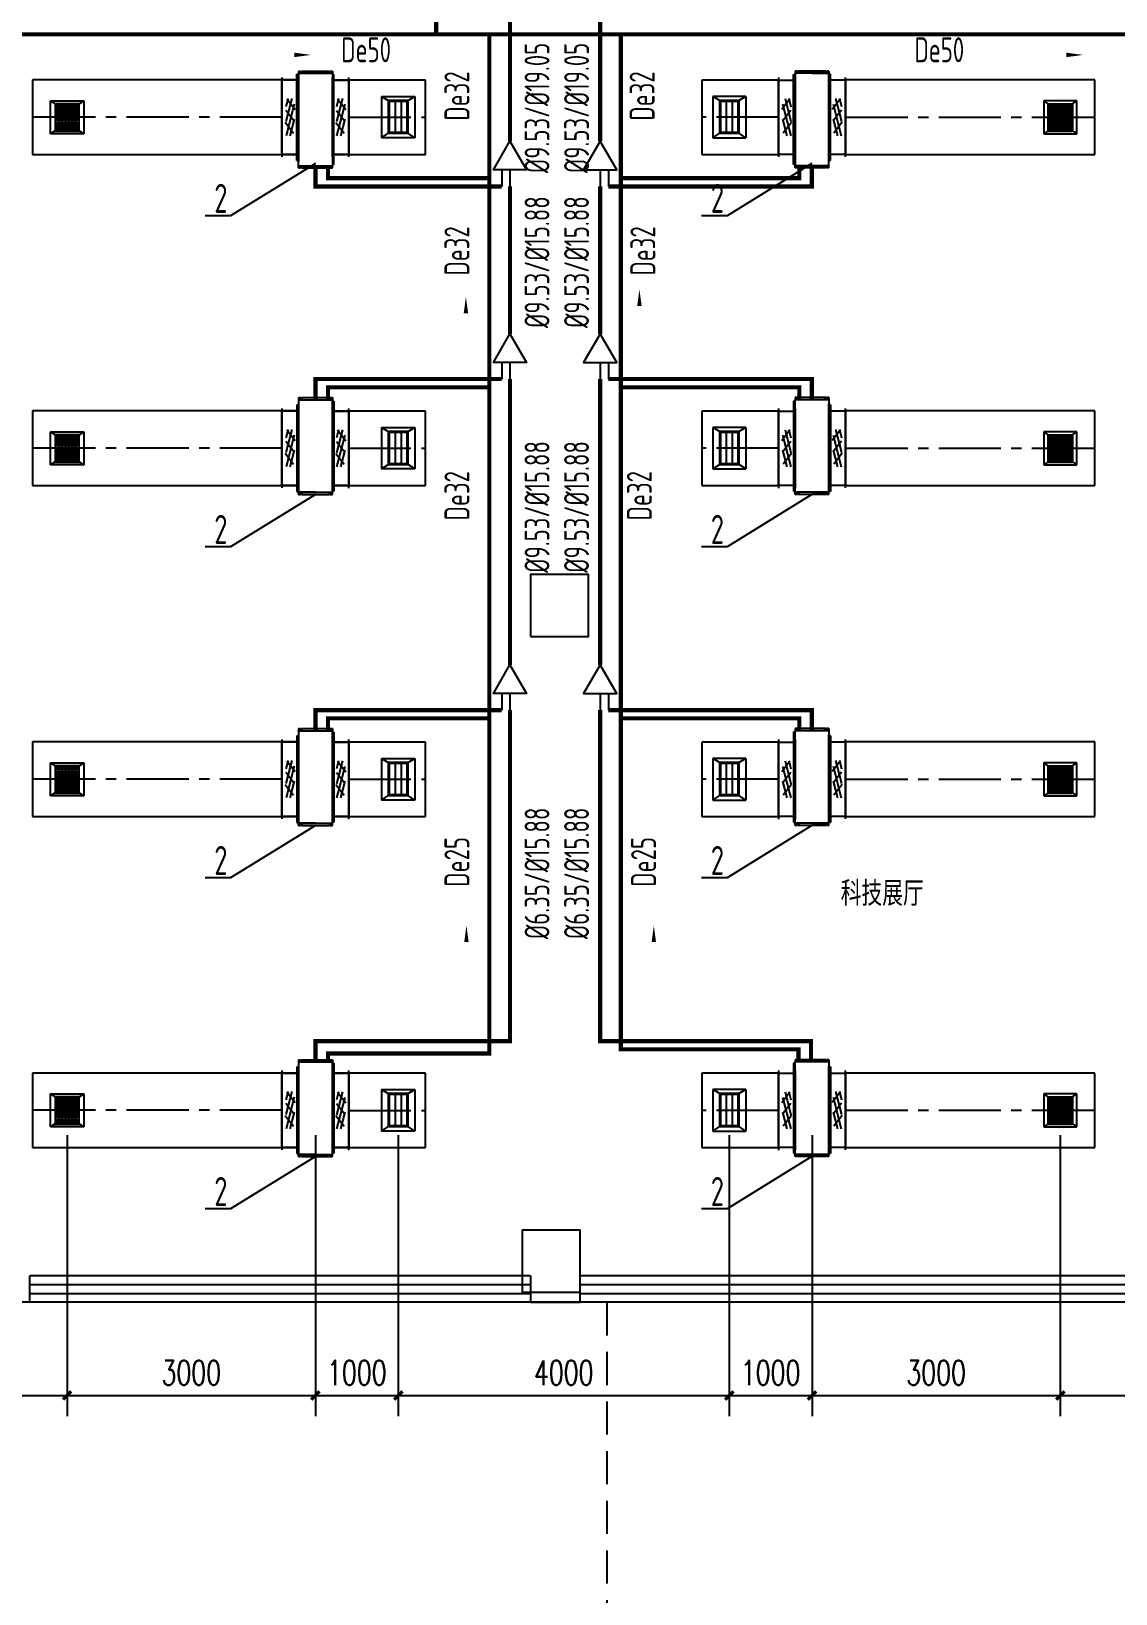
# Model space of a CAD drawing. Extents: x 1738143 to 1822243, y -608375 to -303375.
# Drawn here: x 1784056 to 1797160, y -586904 to -568024 of the extents above; entities that cross this region are included whole.
import ezdxf

# ---------------------------------------------------------------- set-up
doc = ezdxf.new("R2010")
doc.units = 0
doc.header["$LTSCALE"] = 1000
doc.header["$MEASUREMENT"] = 0
doc.linetypes.add('_DASH', pattern=[0.6, 0.4, -0.2])
doc.linetypes.add('CENTER2', pattern=[1.125, 0.75, -0.125, 0.125, -0.125])
doc.layers.add('A-FLOR-IDEN', color=7, linetype='Continuous', lineweight=20)
for name, color, linetype in [('COLUMN', 9, 'Continuous'), ('DIM-空冷凝水', 3, 'Continuous'), ('DUCT-排风风口', 7, 'Continuous'), ('DUCT-送风中心线', 5, 'CENTER2'), ('DUCT-送风法兰', 2, 'Continuous'), ('DUCT-送风管', 4, 'Continuous'), ('DUCT-送风管端线', 2, 'Continuous'), ('DUCT-送风阀门', 7, 'Continuous'), ('PIPE-空冷凝水', 150, 'CENTER2'), ('TH_DIM', 3, 'Continuous'), ('TH_TEXT', 7, 'Continuous'), ('VRV-EQUIP', 7, 'Continuous'), ('VRV-PIPE', 1, 'Continuous'), ('VRV-配件', 1, 'Continuous'), ('WALL', 9, 'Continuous'), ('WINDOW', 4, 'Continuous'), ('采暖', 7, 'Continuous')]:
    doc.layers.add(name, color=color, linetype=linetype)
doc.styles.add('_TCH_DIM_T3', font='SIMPLEX', dxfattribs={"width": 0.705882, "bigfont": 'GBCBIG'})
doc.styles.add('ROS', font='simhei.ttf', dxfattribs={"width": 0.7})
doc.styles.add('TSSD_Rein', font='Tssdeng.shx', dxfattribs={"width": 0.7, "bigfont": 'hztxt.shx'})
doc.dimstyles.new('_TCH_ARCH&&100', dxfattribs={"dimtxt": 297.5, "dimasz": 100, "dimexe": 250, "dimexo": 300, "dimgap": 126.25, "dimtad": 1, "dimdec": 0, "dimzin": 0, "dimdsep": 46, "dimtxsty": '_TCH_DIM_T3', "dimblk": 'ARCHTICK', "dimcen": 0.09, "dimclrt": 7, "dimazin": 2, "dimtfac": 1, "dimtdec": 0, "dimtix": 1, "dimtmove": 2, "dimatfit": 3, "dimfxl": 30, "dimtolj": 1, "dimtzin": 0, "dimarcsym": 0})

# ---------------------------------------------------------------- blocks, each defined once
blk = doc.blocks.new('_FZHK')
blk.add_lwpolyline([(-0.5, -0.5), (0.5, -0.5), (0.5, 0.5), (-0.5, 0.5)], close=True)
blk = doc.blocks.new('$WINLIB2D$00000001')
at = {"color": 0}
for points in [[(-0.5, 0.5), (-0.5, -0.5)], [(-0.5, 0.5), (0.5, 0.5)], [(0.5, -0.5), (0.5, 0.5)], [(0.5, 0.1667), (-0.5, 0.1667)], [(0.5, -0.1667), (-0.5, -0.1667)], [(-0.5, -0.5), (0.5, -0.5)]]:
    blk.add_lwpolyline(points, dxfattribs=at)
blk = doc.blocks.new('A$C5FE91731')
at = {"color": 4, "linetype": '_DASH'}
blk.add_lwpolyline([(-273.2, -5138.9), (-273.2, -11338.9), (-41513.2, -11338.9), (-41513.2, 16951.1), (-25313.2, 16951.1)], dxfattribs=at)
at = {"layer": 'WALL'}
for p, q in [((-592.9, -4818.9), (-593.2, -4818.9)), ((-592.9, -5138.9), (-592.9, -4818.9)), ((-1193.2, -5018.9), (-1193.2, -5138.9)), ((-1193.2, -5138.9), (-893.2, -5138.9)), ((-893.2, -5138.9), (-592.9, -5138.9))]:
    blk.add_line(p, q, dxfattribs=at)
at = {"layer": 'COLUMN', "xscale": 700, "yscale": 750, "zscale": 750}
blk.add_blockref('_FZHK', (-843.2, 3281.1), dxfattribs=at)
at = {"layer": 'COLUMN', "xscale": 749.9990233506542, "yscale": 700, "zscale": 700, "rotation": 90}
blk.add_blockref('_FZHK', (-943.2, -4643.9), dxfattribs=at)
at = {"layer": 'WINDOW', "yscale": -320, "rotation": 180}
for p, xscale, zscale in [((-4218.2, -4978.9), 6050.000000000058, 6050.000000000058), ((3056.9, -4978.9), 7299.666666663485, 7299.666666663485)]:
    blk.add_blockref('$WINLIB2D$00000001', p, dxfattribs=dict(at, xscale=xscale, zscale=zscale))
at = {"layer": 'A-FLOR-IDEN', "style": 'ROS', "width": 0.7}
blk.add_text('科技展厅', height=262.87, dxfattribs=at).set_placement((2553.8, -320.6))
blk = doc.blocks.new('_ArchTick')
at = {"color": 0, "linetype": 'ByBlock', "const_width": 0.4}
blk.add_lwpolyline([(-0.5, -0.5), (0.5, 0.5)], dxfattribs=at)
blk = doc.blocks.new('*D667')
at = {"layer": 'Defpoints', "color": 0, "transparency": 16777216}
for p in [(1796490, -581063), (1800490, -581063), (1800490, -584508)]:
    blk.add_point(p, dxfattribs=at)
at = {"layer": 'TH_DIM', "color": 0, "lineweight": -2, "transparency": 16777216}
for p, q in [((1796490, -581363), (1796490, -584758)), ((1800490, -581363), (1800490, -584758)), ((1796490, -584508), (1800490, -584508))]:
    blk.add_line(p, q, dxfattribs=at)
at = {"layer": 'TH_DIM', "color": 0, "lineweight": -2, "transparency": 16777216, "xscale": 100, "yscale": 100, "zscale": 100, "rotation": 180}
blk.add_blockref('_ArchTick', (1796490, -584508), dxfattribs=at)
at = {"layer": 'TH_DIM', "color": 0, "lineweight": -2, "transparency": 16777216, "xscale": 100, "yscale": 100, "zscale": 100}
blk.add_blockref('_ArchTick', (1800490, -584508), dxfattribs=at)
at = {"layer": 'TH_DIM', "color": 7, "transparency": 16777216, "insert": (1798490, -584233), "char_height": 297.5, "attachment_point": 5, "style": '_TCH_DIM_T3'}
blk.add_mtext('\\A1;4000', dxfattribs=at)
blk = doc.blocks.new('*D668')
at = {"layer": 'Defpoints', "color": 0, "transparency": 16777216}
for p in [(1793490, -581063), (1796490, -581063), (1796490, -584508)]:
    blk.add_point(p, dxfattribs=at)
at = {"layer": 'TH_DIM', "color": 0, "lineweight": -2, "transparency": 16777216}
for p, q in [((1793490, -581363), (1793490, -584758)), ((1796490, -581363), (1796490, -584758)), ((1793490, -584508), (1796490, -584508))]:
    blk.add_line(p, q, dxfattribs=at)
at = {"layer": 'TH_DIM', "color": 0, "lineweight": -2, "transparency": 16777216, "xscale": 100, "yscale": 100, "zscale": 100, "rotation": 180}
blk.add_blockref('_ArchTick', (1793490, -584508), dxfattribs=at)
at = {"layer": 'TH_DIM', "color": 0, "lineweight": -2, "transparency": 16777216, "xscale": 100, "yscale": 100, "zscale": 100}
blk.add_blockref('_ArchTick', (1796490, -584508), dxfattribs=at)
at = {"layer": 'TH_DIM', "color": 7, "transparency": 16777216, "insert": (1794990, -584233), "char_height": 297.5, "attachment_point": 5, "style": '_TCH_DIM_T3'}
blk.add_mtext('\\A1;3000', dxfattribs=at)
blk = doc.blocks.new('*D669')
at = {"layer": 'Defpoints', "color": 0, "transparency": 16777216}
for p in [(1792490, -581063), (1793490, -581063), (1793490, -584508)]:
    blk.add_point(p, dxfattribs=at)
at = {"layer": 'TH_DIM', "color": 0, "lineweight": -2, "transparency": 16777216}
for p, q in [((1792490, -581363), (1792490, -584758)), ((1793490, -581363), (1793490, -584758)), ((1792490, -584508), (1793490, -584508))]:
    blk.add_line(p, q, dxfattribs=at)
at = {"layer": 'TH_DIM', "color": 0, "lineweight": -2, "transparency": 16777216, "xscale": 100, "yscale": 100, "zscale": 100, "rotation": 180}
blk.add_blockref('_ArchTick', (1792490, -584508), dxfattribs=at)
at = {"layer": 'TH_DIM', "color": 0, "lineweight": -2, "transparency": 16777216, "xscale": 100, "yscale": 100, "zscale": 100}
blk.add_blockref('_ArchTick', (1793490, -584508), dxfattribs=at)
at = {"layer": 'TH_DIM', "color": 7, "transparency": 16777216, "insert": (1792990, -584233), "char_height": 297.5, "attachment_point": 5, "style": '_TCH_DIM_T3'}
blk.add_mtext('\\A1;1000', dxfattribs=at)
blk = doc.blocks.new('*D670')
at = {"layer": 'Defpoints', "color": 0, "transparency": 16777216}
for p in [(1788490, -581063), (1792490, -581063), (1792490, -584508)]:
    blk.add_point(p, dxfattribs=at)
at = {"layer": 'TH_DIM', "color": 0, "lineweight": -2, "transparency": 16777216}
for p, q in [((1788490, -581363), (1788490, -584758)), ((1792490, -581363), (1792490, -584758)), ((1788490, -584508), (1792490, -584508))]:
    blk.add_line(p, q, dxfattribs=at)
at = {"layer": 'TH_DIM', "color": 0, "lineweight": -2, "transparency": 16777216, "xscale": 100, "yscale": 100, "zscale": 100, "rotation": 180}
blk.add_blockref('_ArchTick', (1788490, -584508), dxfattribs=at)
at = {"layer": 'TH_DIM', "color": 0, "lineweight": -2, "transparency": 16777216, "xscale": 100, "yscale": 100, "zscale": 100}
blk.add_blockref('_ArchTick', (1792490, -584508), dxfattribs=at)
at = {"layer": 'TH_DIM', "color": 7, "transparency": 16777216, "insert": (1790490, -584233), "char_height": 297.5, "attachment_point": 5, "style": '_TCH_DIM_T3'}
blk.add_mtext('\\A1;4000', dxfattribs=at)
blk = doc.blocks.new('*D671')
at = {"layer": 'Defpoints', "color": 0, "transparency": 16777216}
for p in [(1787489, -581063), (1788490, -581063), (1788490, -584508)]:
    blk.add_point(p, dxfattribs=at)
at = {"layer": 'TH_DIM', "color": 0, "lineweight": -2, "transparency": 16777216}
for p, q in [((1787489, -581363), (1787489, -584758)), ((1788490, -581363), (1788490, -584758)), ((1787489, -584508), (1788490, -584508))]:
    blk.add_line(p, q, dxfattribs=at)
at = {"layer": 'TH_DIM', "color": 0, "lineweight": -2, "transparency": 16777216, "xscale": 100, "yscale": 100, "zscale": 100, "rotation": 180}
blk.add_blockref('_ArchTick', (1787489, -584508), dxfattribs=at)
at = {"layer": 'TH_DIM', "color": 0, "lineweight": -2, "transparency": 16777216, "xscale": 100, "yscale": 100, "zscale": 100}
blk.add_blockref('_ArchTick', (1788490, -584508), dxfattribs=at)
at = {"layer": 'TH_DIM', "color": 7, "transparency": 16777216, "insert": (1787990, -584233), "char_height": 297.5, "attachment_point": 5, "style": '_TCH_DIM_T3'}
blk.add_mtext('\\A1;1000', dxfattribs=at)
blk = doc.blocks.new('*D672')
at = {"layer": 'Defpoints', "color": 0, "transparency": 16777216}
for p in [(1784490, -581063), (1787489, -581063), (1787489, -584508)]:
    blk.add_point(p, dxfattribs=at)
at = {"layer": 'TH_DIM', "color": 0, "lineweight": -2, "transparency": 16777216}
for p, q in [((1784490, -581363), (1784490, -584758)), ((1787489, -581363), (1787489, -584758)), ((1784490, -584508), (1787489, -584508))]:
    blk.add_line(p, q, dxfattribs=at)
at = {"layer": 'TH_DIM', "color": 0, "lineweight": -2, "transparency": 16777216, "xscale": 100, "yscale": 100, "zscale": 100, "rotation": 180}
blk.add_blockref('_ArchTick', (1784490, -584508), dxfattribs=at)
at = {"layer": 'TH_DIM', "color": 0, "lineweight": -2, "transparency": 16777216, "xscale": 100, "yscale": 100, "zscale": 100}
blk.add_blockref('_ArchTick', (1787489, -584508), dxfattribs=at)
at = {"layer": 'TH_DIM', "color": 7, "transparency": 16777216, "insert": (1785990, -584233), "char_height": 297.5, "attachment_point": 5, "style": '_TCH_DIM_T3'}
blk.add_mtext('\\A1;3000', dxfattribs=at)
blk = doc.blocks.new('*D673')
at = {"layer": 'Defpoints', "color": 0, "transparency": 16777216}
for p in [(1780490, -581063), (1784490, -581063), (1784490, -584508)]:
    blk.add_point(p, dxfattribs=at)
at = {"layer": 'TH_DIM', "color": 0, "lineweight": -2, "transparency": 16777216}
for p, q in [((1780490, -581363), (1780490, -584758)), ((1784490, -581363), (1784490, -584758)), ((1780490, -584508), (1784490, -584508))]:
    blk.add_line(p, q, dxfattribs=at)
at = {"layer": 'TH_DIM', "color": 0, "lineweight": -2, "transparency": 16777216, "xscale": 100, "yscale": 100, "zscale": 100, "rotation": 180}
blk.add_blockref('_ArchTick', (1780490, -584508), dxfattribs=at)
at = {"layer": 'TH_DIM', "color": 0, "lineweight": -2, "transparency": 16777216, "xscale": 100, "yscale": 100, "zscale": 100}
blk.add_blockref('_ArchTick', (1784490, -584508), dxfattribs=at)
at = {"layer": 'TH_DIM', "color": 7, "transparency": 16777216, "insert": (1782490, -584233), "char_height": 297.5, "attachment_point": 5, "style": '_TCH_DIM_T3'}
blk.add_mtext('\\A1;4000', dxfattribs=at)
blk = doc.blocks.new('$风口$00000108')
for p, q in [((-250, 135), (-190, 75)), ((-250, -135), (-250, 135)), ((250, 135), (200, 75)), ((250, 135), (250, -135)), ((200, 25), (-190, 25)), ((-250, -135), (-190, -75)), ((200, -25), (-190, -25)), ((200, -75), (250, -135)), ((250, -135), (-250, -135))]:
    blk.add_line(p, q)
at = {"linetype": 'Continuous'}
blk.add_line((250, 135), (-250, 135), dxfattribs=at)
at = {"lineweight": 40}
for p, q in [((-190, 75), (200, 75)), ((-190, -75), (-190, 75)), ((200, 75), (200, -75)), ((-190, -75), (200, -75))]:
    blk.add_line(p, q, dxfattribs=at)
blk = doc.blocks.new('$风口$00000138')
for p, q in [((-195, 130), (195, 130)), ((-195, -130), (-195, 130)), ((-160, 95), (-195, 130)), ((160, 95), (195, 130)), ((195, 130), (195, -130)), ((160, 95), (-160, 95)), ((160, -95), (160, 95)), ((-160, -95), (-195, -130)), ((-160, -95), (160, -95)), ((160, -95), (195, -130)), ((195, -130), (-195, -130))]:
    blk.add_line(p, q)
at = {"lineweight": 40}
blk.add_line((-160, 95), (-160, -95), dxfattribs=at)
at = {"lineweight": -3}
for p, q in [((-140, 68.5), (-160, 68.5)), ((-160, 64), (-140, 64)), ((-140, 42), (-160, 42)), ((-160, 37.5), (-140, 37.5)), ((-140, 15.5), (-160, 15.5)), ((-160, 11), (-140, 11)), ((-140, -95), (-140, 95)), ((-135, 95), (-135, -95)), ((-115, 68.5), (-135, 68.5)), ((-135, 64), (-115, 64)), ((-115, 42), (-135, 42)), ((-135, 37.5), (-115, 37.5)), ((-115, 15.5), (-135, 15.5)), ((-135, 11), (-115, 11)), ((-115, -95), (-115, 95)), ((-110, 95), (-110, -95)), ((-90, 68.5), (-110, 68.5)), ((-110, 64), (-90, 64)), ((-90, 42), (-110, 42)), ((-110, 37.5), (-90, 37.5)), ((-90, 15.5), (-110, 15.5)), ((-110, 11), (-90, 11)), ((-90, -95), (-90, 95)), ((-85, 95), (-85, -95)), ((-65, 68.5), (-85, 68.5)), ((-85, 64), (-65, 64)), ((-65, 42), (-85, 42)), ((-85, 37.5), (-65, 37.5)), ((-65, 15.5), (-85, 15.5)), ((-85, 11), (-65, 11)), ((-65, -95), (-65, 95)), ((-60, 95), (-60, -95)), ((-40, 68.5), (-60, 68.5)), ((-60, 64), (-40, 64)), ((-40, 42), (-60, 42)), ((-60, 37.5), (-40, 37.5)), ((-40, 15.5), (-60, 15.5)), ((-60, 11), (-40, 11)), ((-40, -95), (-40, 95)), ((-35, 95), (-35, -95)), ((-15, 68.5), (-35, 68.5)), ((-35, 64), (-15, 64)), ((-15, 42), (-35, 42)), ((-35, 37.5), (-15, 37.5)), ((-15, 15.5), (-35, 15.5)), ((-35, 11), (-15, 11)), ((-15, -95), (-15, 95)), ((-10, 95), (-10, -95)), ((10, 68.5), (-10, 68.5)), ((-10, 64), (10, 64)), ((10, 42), (-10, 42)), ((-10, 37.5), (10, 37.5)), ((10, 15.5), (-10, 15.5)), ((-10, 11), (10, 11)), ((10, -95), (10, 95)), ((15, 95), (15, -95)), ((35, 68.5), (15, 68.5)), ((15, 64), (35, 64)), ((35, 42), (15, 42)), ((15, 37.5), (35, 37.5)), ((35, 15.5), (15, 15.5)), ((15, 11), (35, 11)), ((35, -95), (35, 95)), ((40, 95), (40, -95)), ((60, 68.5), (40, 68.5)), ((40, 64), (60, 64)), ((60, 42), (40, 42)), ((40, 37.5), (60, 37.5)), ((60, 15.5), (40, 15.5)), ((40, 11), (60, 11)), ((60, -95), (60, 95)), ((65, 95), (65, -95)), ((85, 68.5), (65, 68.5)), ((65, 64), (85, 64)), ((85, 42), (65, 42)), ((65, 37.5), (85, 37.5)), ((85, 15.5), (65, 15.5)), ((65, 11), (85, 11)), ((85, -95), (85, 95)), ((90, 95), (90, -95)), ((110, 68.5), (90, 68.5)), ((90, 64), (110, 64)), ((110, 42), (90, 42)), ((90, 37.5), (110, 37.5)), ((110, 15.5), (90, 15.5)), ((90, 11), (110, 11)), ((110, -95), (110, 95)), ((115, 95), (115, -95)), ((135, 68.5), (115, 68.5)), ((115, 64), (135, 64)), ((135, 42), (115, 42)), ((115, 37.5), (135, 37.5)), ((135, 15.5), (115, 15.5)), ((115, 11), (135, 11)), ((135, -95), (135, 95)), ((140, 95), (140, -95)), ((160, 68.5), (140, 68.5)), ((140, 64), (160, 64)), ((160, 42), (140, 42)), ((140, 37.5), (160, 37.5)), ((160, 15.5), (140, 15.5)), ((140, 11), (160, 11)), ((-140, -11), (-160, -11)), ((-160, -15.5), (-140, -15.5)), ((-140, -37.5), (-160, -37.5)), ((-160, -42), (-140, -42)), ((-140, -64), (-160, -64)), ((-160, -68.5), (-140, -68.5)), ((-115, -11), (-135, -11)), ((-135, -15.5), (-115, -15.5)), ((-115, -37.5), (-135, -37.5)), ((-135, -42), (-115, -42)), ((-115, -64), (-135, -64)), ((-135, -68.5), (-115, -68.5)), ((-90, -11), (-110, -11)), ((-110, -15.5), (-90, -15.5)), ((-90, -37.5), (-110, -37.5)), ((-110, -42), (-90, -42)), ((-90, -64), (-110, -64)), ((-110, -68.5), (-90, -68.5)), ((-65, -11), (-85, -11)), ((-85, -15.5), (-65, -15.5)), ((-65, -37.5), (-85, -37.5)), ((-85, -42), (-65, -42)), ((-65, -64), (-85, -64)), ((-85, -68.5), (-65, -68.5)), ((-40, -11), (-60, -11)), ((-60, -15.5), (-40, -15.5)), ((-40, -37.5), (-60, -37.5)), ((-60, -42), (-40, -42)), ((-40, -64), (-60, -64)), ((-60, -68.5), (-40, -68.5)), ((-15, -11), (-35, -11)), ((-35, -15.5), (-15, -15.5)), ((-15, -37.5), (-35, -37.5)), ((-35, -42), (-15, -42)), ((-15, -64), (-35, -64)), ((-35, -68.5), (-15, -68.5)), ((10, -11), (-10, -11)), ((-10, -15.5), (10, -15.5)), ((10, -37.5), (-10, -37.5)), ((-10, -42), (10, -42)), ((10, -64), (-10, -64)), ((-10, -68.5), (10, -68.5)), ((35, -11), (15, -11)), ((15, -15.5), (35, -15.5)), ((35, -37.5), (15, -37.5)), ((15, -42), (35, -42)), ((35, -64), (15, -64)), ((15, -68.5), (35, -68.5)), ((60, -11), (40, -11)), ((40, -15.5), (60, -15.5)), ((60, -37.5), (40, -37.5)), ((40, -42), (60, -42)), ((60, -64), (40, -64)), ((40, -68.5), (60, -68.5)), ((85, -11), (65, -11)), ((65, -15.5), (85, -15.5)), ((85, -37.5), (65, -37.5)), ((65, -42), (85, -42)), ((85, -64), (65, -64)), ((65, -68.5), (85, -68.5)), ((110, -11), (90, -11)), ((90, -15.5), (110, -15.5)), ((110, -37.5), (90, -37.5)), ((90, -42), (110, -42)), ((110, -64), (90, -64)), ((90, -68.5), (110, -68.5)), ((135, -11), (115, -11)), ((115, -15.5), (135, -15.5)), ((135, -37.5), (115, -37.5)), ((115, -42), (135, -42)), ((135, -64), (115, -64)), ((115, -68.5), (135, -68.5)), ((160, -11), (140, -11)), ((140, -15.5), (160, -15.5)), ((160, -37.5), (140, -37.5)), ((140, -42), (160, -42)), ((160, -64), (140, -64)), ((140, -68.5), (160, -68.5))]:
    blk.add_line(p, q, dxfattribs=at)
blk = doc.blocks.new('$VRV_海信日立$00000013')
for p, q in [((-450, 135), (-430, 135)), ((-450, 135), (-450, 118.25)), ((-430, 135), (-430, -135)), ((-429.6, 134.6), (-430, 134.6)), ((-430, -0.5), (-430, 134.6)), ((-429.6, 135), (-429.6, 134.6)), ((-429.6, 135), (389, 135)), ((-429, 135.5), (-429, 135)), ((389, 135.5), (-429, 135.5)), ((389, 135), (-429, 135)), ((382, 147.5), (-422, 147.5)), ((-422, 147.5), (-422, 135.5)), ((375, 135.5), (375, 135)), ((382, 147.5), (382, 135.5)), ((389, 135.5), (389, 135)), ((389, 134.6), (389, 135)), ((430, 134.6), (389, 134.6)), ((430, 134.6), (429.6, 134.6)), ((430, 135), (430, -135)), ((450, 135), (430, 135)), ((430, 134.6), (430, -6.5)), ((450, 135), (450, 118.25)), ((-443.5, 118.25), (-450, 118.25)), ((-443.5, 111.75), (-450, 111.75)), ((-450, 111.75), (-450, -111.75)), ((-443.5, 118.25), (-443.5, 121.5)), ((-443.5, 108.5), (-443.5, 111.75)), ((-436.5, 121.5), (-436.5, 108.5)), ((436.5, 121.5), (436.5, 108.5)), ((443.5, 118.25), (443.5, 121.5)), ((443.5, 118.25), (450, 118.25)), ((443.5, 111.75), (450, 111.75)), ((443.5, 108.5), (443.5, 111.75)), ((450, 111.75), (450, -111.75)), ((-443.5, -111.75), (-450, -111.75)), ((-450, -118.25), (-450, -135)), ((-443.5, -118.25), (-450, -118.25)), ((-443.5, -108.5), (-443.5, -111.75)), ((-443.5, -118.25), (-443.5, -121.5)), ((-436.5, -121.5), (-436.5, -108.5)), ((430, -46.617211), (430, -74.743728)), ((430, -84.256272), (430, -135)), ((436.5, -108.5), (436.5, -121.5)), ((443.5, -108.5), (443.5, -111.75)), ((443.5, -111.75), (450, -111.75)), ((443.5, -118.25), (450, -118.25)), ((443.5, -118.25), (443.5, -121.5)), ((450, -118.25), (450, -135)), ((-450, -135), (-430, -135)), ((-430, -134.6), (-429.6, -134.6)), ((-429.6, -134.6), (-429.6, -135)), ((-429.6, -135), (-425, -135)), ((-425, -135), (425.014933, -135)), ((-425, -135.5), (-425, -135)), ((-425, -135.5), (425.014933, -135.5)), ((-418, -147.5), (-418, -135)), ((418, -147.5), (-418, -147.5)), ((418, -135.5), (418, -147.5)), ((425, -135), (425, -135.5)), ((429.6, -135), (425.014933, -135)), ((430, -134.6), (429.6, -134.6)), ((429.6, -134.6), (429.6, -135)), ((450, -135), (430, -135))]:
    blk.add_line(p, q)
for centre, start, end in [((-440, 121.5), 90, 180), ((-440, 121.5), 0, 90), ((440, 121.5), 90, 180), ((440, 121.5), 0, 90), ((-440, 108.5), 180, 270), ((-440, 108.5), 270, 0), ((440, 108.5), 180, 270), ((440, 108.5), 270, 0), ((-440, -108.5), 90, 180), ((-440, -121.5), 180, 270), ((-440, -108.5), 0, 90), ((-440, -121.5), 270, 0), ((440, -108.5), 90, 180), ((440, -121.5), 180, 270), ((440, -108.5), 0, 90), ((440, -121.5), 270, 0)]:
    blk.add_arc(centre, 3.5, start, end)
blk = doc.blocks.new('00000589Body')
at = {"color": 0, "linetype": 'ByBlock', "lineweight": -2}
for p, q in [((250, 500), (-250, 500)), ((-250, -500), (-250, 500)), ((250, -500), (250, 500)), ((-250, -500), (250, -500))]:
    blk.add_line(p, q, dxfattribs=at)
at = {"color": 0, "linetype": 'ByBlock'}
for p, q in [((-125, -174), (120, 250)), ((-125, 26), (4, 250)), ((145, 69), (-105, 213)), ((125, -93), (-125, 51)), ((-53, -250), (125, 59)), ((96, -246), (-154, -102)), ((62, -250), (125, -141))]:
    blk.add_line(p, q, dxfattribs=at)

msp = doc.modelspace()

# ---------------------------------------------------------------- hatches: boundary and pattern name
at = {"layer": 'PIPE-空冷凝水', "linetype": 'CENTER2'}
for points in [[(1787642.5, -569799.2), (1787617.5, -569799.2), (1787617.5, -569824.2)], [(1787642.5, -569799.2), (1787642.5, -569824.2), (1787617.5, -569824.2)], [(1793336.8, -569799.2), (1793361.8, -569799.2), (1793361.8, -569824.2)], [(1793336.8, -569799.2), (1793336.8, -569824.2), (1793361.8, -569824.2)], [(1787642.5, -572326.6), (1787617.5, -572326.6), (1787617.5, -572301.6)], [(1787642.5, -572326.6), (1787642.5, -572301.6), (1787617.5, -572301.6)], [(1793336.8, -572326.6), (1793361.8, -572326.6), (1793361.8, -572301.6)], [(1793336.8, -572326.6), (1793336.8, -572301.6), (1793361.8, -572301.6)], [(1787642.5, -576326.6), (1787617.5, -576326.6), (1787617.5, -576301.6)], [(1787642.5, -576326.6), (1787642.5, -576301.6), (1787617.5, -576301.6)], [(1793336.8, -576326.6), (1793361.8, -576326.6), (1793361.8, -576301.6)], [(1793336.8, -576326.6), (1793336.8, -576301.6), (1793361.8, -576301.6)], [(1787641.9, -580376.6), (1787616.9, -580376.6), (1787616.9, -580351.6)], [(1787641.9, -580376.6), (1787641.9, -580351.6), (1787616.9, -580351.6)], [(1789590.4, -580376.6), (1789590.4, -580401.6), (1789615.4, -580401.6)], [(1789590.4, -580376.6), (1789615.4, -580376.6), (1789615.4, -580401.6)], [(1791180.6, -580326.6), (1791180.6, -580351.6), (1791155.6, -580351.6)], [(1791180.6, -580326.6), (1791155.6, -580326.6), (1791155.6, -580351.6)], [(1793327.1, -580326.6), (1793352.1, -580326.6), (1793352.1, -580301.6)], [(1793327.1, -580326.6), (1793327.1, -580301.6), (1793352.1, -580301.6)]]:
    msp.add_hatch(color=256, dxfattribs=at).paths.add_polyline_path(points)
at = {"layer": 'VRV-PIPE', "linetype": 'Continuous'}
for points in [[(1787491, -569899.2), (1787466, -569899.2), (1787466, -569924.2)], [(1787491, -569899.2), (1787491, -569924.2), (1787466, -569924.2)], [(1793488.4, -569899.2), (1793513.4, -569899.2), (1793513.4, -569924.2)], [(1793488.4, -569899.2), (1793488.4, -569924.2), (1793513.4, -569924.2)], [(1787491, -572226.6), (1787466, -572226.6), (1787466, -572201.6)], [(1787491, -572226.6), (1787491, -572201.6), (1787466, -572201.6)], [(1793488.4, -572226.6), (1793513.4, -572226.6), (1793513.4, -572201.6)], [(1793488.4, -572226.6), (1793488.4, -572201.6), (1793513.4, -572201.6)], [(1787491, -576226.6), (1787466, -576226.6), (1787466, -576201.6)], [(1787491, -576226.6), (1787491, -576201.6), (1787466, -576201.6)], [(1793488.4, -576226.6), (1793513.4, -576226.6), (1793513.4, -576201.6)], [(1793488.4, -576226.6), (1793488.4, -576201.6), (1793513.4, -576201.6)], [(1787490.4, -580226.6), (1787465.4, -580226.6), (1787465.4, -580201.6)], [(1787490.4, -580226.6), (1787490.4, -580201.6), (1787465.4, -580201.6)], [(1789840.4, -580226.6), (1789840.4, -580251.6), (1789865.4, -580251.6)], [(1789840.4, -580226.6), (1789865.4, -580226.6), (1789865.4, -580251.6)], [(1790930.6, -580226.6), (1790905.6, -580226.6), (1790905.6, -580251.6)], [(1790930.6, -580226.6), (1790930.6, -580251.6), (1790905.6, -580251.6)], [(1793478.7, -580226.6), (1793503.7, -580226.6), (1793503.7, -580201.6)], [(1793478.7, -580226.6), (1793478.7, -580201.6), (1793503.7, -580201.6)]]:
    msp.add_hatch(color=256, dxfattribs=at).paths.add_polyline_path(points)

# ---------------------------------------------------------------- linework, layer by layer
for p, q in [((1787490.3, -569620.6, 2500), (1786464.4, -570252.3, -1899.8)), ((1793489.9, -569620.6, 2500), (1792464, -570252.3, -1899.8)), ((1786464.4, -570252.3, -1899.8), (1786157.1, -570252.3, -1899.8)), ((1792464, -570252.3, -1899.8), (1792156.7, -570252.3, -1899.8)), ((1787490.3, -573620.6, 2500), (1786464.4, -574252.3, -1899.8)), ((1793489.9, -573620.6, 2500), (1792464, -574252.3, -1899.8)), ((1786464.4, -574252.3, -1899.8), (1786157.1, -574252.3, -1899.8)), ((1792464, -574252.3, -1899.8), (1792156.7, -574252.3, -1899.8)), ((1787490.3, -577620.6, 2500), (1786464.4, -578252.3, -1899.8)), ((1793489.9, -577620.6, 2500), (1792464, -578252.3, -1899.8)), ((1786464.4, -578252.3, -1899.8), (1786157.1, -578252.3, -1899.8)), ((1792464, -578252.3, -1899.8), (1792156.7, -578252.3, -1899.8)), ((1787490.3, -581620.6, 2500), (1786464.4, -582252.3, -1899.8)), ((1793489.9, -581620.6, 2500), (1792464, -582252.3, -1899.8)), ((1786464.4, -582252.3, -1899.8), (1786157.1, -582252.3, -1899.8)), ((1792464, -582252.3, -1899.8), (1792156.7, -582252.3, -1899.8))]:
    msp.add_line(p, q)
msp.add_lwpolyline([(1757969.7, -561291.6), (1765969.7, -561291.6), (1765969.7, -558541.6), (1806809.7, -558541.6), (1806809.7, -583381.6), (1757969.7, -583381.6), (1757969.7, -561291.6)])
at = {"layer": 'DIM-空冷凝水'}
for points in [[(1786592.2, -568309.5, 0, 0, 0), (1787435.8, -568309.5, 0, 53.3, 0), (1787235.8, -568309.5, 0, 0, 0)], [(1795920.5, -568309.5, 0, 0, 0), (1796764.1, -568309.5, 0, 53.3, 0), (1796564.1, -568309.5, 0, 0, 0)], [(1791404.7, -571985.4, 0, 0, 0), (1791404.7, -571141.8, 0, 53.3, 0), (1791404.7, -571341.8, 0, 0, 0)], [(1789308, -572076.5, 0, 0, 0), (1789308, -571232.9, 0, 53.3, 0), (1789308, -571432.9, 0, 0, 0)], [(1789314.4, -579673.1, 0, 0, 0), (1789314.4, -578829.6, 0, 53.3, 0), (1789314.4, -579029.6, 0, 0, 0)], [(1791578.7, -579673.1, 0, 0, 0), (1791578.7, -578829.6, 0, 53.3, 0), (1791578.7, -579029.6, 0, 0, 0)]]:
    msp.add_lwpolyline(points, format="xyseb", dxfattribs=at)
at = {"layer": 'DUCT-送风中心线'}
for p, q in [((1787083, -569061.6), (1784071.9, -569061.6)), ((1787894.4, -569062.9), (1788820.9, -569062.9)), ((1793084.9, -569062.9), (1792158.4, -569062.9)), ((1793896.3, -569061.6), (1796907.4, -569061.6)), ((1787083, -573061.6), (1784071.9, -573061.6)), ((1787894.4, -573062.9), (1788820.9, -573062.9)), ((1793084.9, -573062.9), (1792158.4, -573062.9)), ((1793896.3, -573061.6), (1796907.4, -573061.6)), ((1787083, -577061.6), (1784071.9, -577061.6)), ((1787894.4, -577062.9), (1788820.9, -577062.9)), ((1793084.9, -577062.9), (1792158.4, -577062.9)), ((1793896.3, -577061.6), (1796907.4, -577061.6)), ((1787083, -581061.6), (1784071.9, -581061.6)), ((1787894.4, -581062.9), (1788820.9, -581062.9)), ((1793084.9, -581062.9), (1792158.4, -581062.9)), ((1793896.3, -581061.6), (1796907.4, -581061.6))]:
    msp.add_line(p, q, dxfattribs=at)
at = {"layer": 'DUCT-送风法兰'}
for p, q in [((1787083.1, -568581.6), (1787083.1, -569541.6)), ((1787283.3, -568581.6), (1787283.3, -569541.6)), ((1787694.1, -569542.9), (1787694.1, -568582.9)), ((1787894.3, -569542.9), (1787894.3, -568582.9)), ((1793085, -568582.9), (1793085, -569542.9)), ((1793285.2, -568582.9), (1793285.2, -569542.9)), ((1793696, -569541.6), (1793696, -568581.6)), ((1793896.2, -569541.6), (1793896.2, -568581.6)), ((1787083.1, -572581.6), (1787083.1, -573541.6)), ((1787283.3, -572581.6), (1787283.3, -573541.6)), ((1787694.1, -573542.9), (1787694.1, -572582.9)), ((1787894.3, -573542.9), (1787894.3, -572582.9)), ((1793085, -572582.9), (1793085, -573542.9)), ((1793285.2, -572582.9), (1793285.2, -573542.9)), ((1793696, -573541.6), (1793696, -572581.6)), ((1793896.2, -573541.6), (1793896.2, -572581.6)), ((1787083.1, -576581.6), (1787083.1, -577541.6)), ((1787283.3, -576581.6), (1787283.3, -577541.6)), ((1787694.1, -577542.9), (1787694.1, -576582.9)), ((1787894.3, -577542.9), (1787894.3, -576582.9)), ((1793085, -576582.9), (1793085, -577542.9)), ((1793285.2, -576582.9), (1793285.2, -577542.9)), ((1793696, -577541.6), (1793696, -576581.6)), ((1793896.2, -577541.6), (1793896.2, -576581.6)), ((1787083.1, -580581.6), (1787083.1, -581541.6)), ((1787283.3, -580581.6), (1787283.3, -581541.6)), ((1787694.1, -581542.9), (1787694.1, -580582.9)), ((1787894.3, -581542.9), (1787894.3, -580582.9)), ((1793085, -580582.9), (1793085, -581542.9)), ((1793285.2, -580582.9), (1793285.2, -581542.9)), ((1793696, -581541.6), (1793696, -580581.6)), ((1793896.2, -581541.6), (1793896.2, -580581.6))]:
    msp.add_line(p, q, dxfattribs=at)
at = {"layer": 'DUCT-送风管'}
for p, q in [((1787083, -568611.6), (1784071.9, -568611.6)), ((1784071.9, -568611.6), (1784071.9, -569511.6)), ((1787083.2, -568611.6), (1787283.2, -568611.6)), ((1787694.2, -568612.9), (1787894.2, -568612.9)), ((1788820.9, -568612.9), (1787894.4, -568612.9)), ((1788820.9, -569512.9), (1788820.9, -568612.9)), ((1793084.9, -568612.9), (1792158.4, -568612.9)), ((1792158.4, -568612.9), (1792158.4, -569512.9)), ((1793085.1, -568612.9), (1793285.1, -568612.9)), ((1793696.1, -568611.6), (1793896.1, -568611.6)), ((1796907.4, -568611.6), (1793896.3, -568611.6)), ((1796907.4, -569511.6), (1796907.4, -568611.6)), ((1784071.9, -569511.6), (1787083, -569511.6)), ((1787283.2, -569511.6), (1787083.2, -569511.6)), ((1787894.2, -569512.9), (1787694.2, -569512.9)), ((1787894.4, -569512.9), (1788820.9, -569512.9)), ((1792158.4, -569512.9), (1793084.9, -569512.9)), ((1793285.1, -569512.9), (1793085.1, -569512.9)), ((1793896.1, -569511.6), (1793696.1, -569511.6)), ((1793896.3, -569511.6), (1796907.4, -569511.6)), ((1787083, -572611.6), (1784071.9, -572611.6)), ((1784071.9, -572611.6), (1784071.9, -573511.6)), ((1787083.2, -572611.6), (1787283.2, -572611.6)), ((1787694.2, -572612.9), (1787894.2, -572612.9)), ((1788820.9, -572612.9), (1787894.4, -572612.9)), ((1788820.9, -573512.9), (1788820.9, -572612.9)), ((1793084.9, -572612.9), (1792158.4, -572612.9)), ((1792158.4, -572612.9), (1792158.4, -573512.9)), ((1793085.1, -572612.9), (1793285.1, -572612.9)), ((1793696.1, -572611.6), (1793896.1, -572611.6)), ((1796907.4, -572611.6), (1793896.3, -572611.6)), ((1796907.4, -573511.6), (1796907.4, -572611.6)), ((1784071.9, -573511.6), (1787083, -573511.6)), ((1787283.2, -573511.6), (1787083.2, -573511.6)), ((1787894.2, -573512.9), (1787694.2, -573512.9)), ((1787894.4, -573512.9), (1788820.9, -573512.9)), ((1792158.4, -573512.9), (1793084.9, -573512.9)), ((1793285.1, -573512.9), (1793085.1, -573512.9)), ((1793896.1, -573511.6), (1793696.1, -573511.6)), ((1793896.3, -573511.6), (1796907.4, -573511.6)), ((1787083, -576611.6), (1784071.9, -576611.6)), ((1784071.9, -576611.6), (1784071.9, -577511.6)), ((1787083.2, -576611.6), (1787283.2, -576611.6)), ((1787694.2, -576612.9), (1787894.2, -576612.9)), ((1788820.9, -576612.9), (1787894.4, -576612.9)), ((1788820.9, -577512.9), (1788820.9, -576612.9)), ((1793084.9, -576612.9), (1792158.4, -576612.9)), ((1792158.4, -576612.9), (1792158.4, -577512.9)), ((1793085.1, -576612.9), (1793285.1, -576612.9)), ((1793696.1, -576611.6), (1793896.1, -576611.6)), ((1796907.4, -576611.6), (1793896.3, -576611.6)), ((1796907.4, -577511.6), (1796907.4, -576611.6)), ((1784071.9, -577511.6), (1787083, -577511.6)), ((1787283.2, -577511.6), (1787083.2, -577511.6)), ((1787894.2, -577512.9), (1787694.2, -577512.9)), ((1787894.4, -577512.9), (1788820.9, -577512.9)), ((1792158.4, -577512.9), (1793084.9, -577512.9)), ((1793285.1, -577512.9), (1793085.1, -577512.9)), ((1793896.1, -577511.6), (1793696.1, -577511.6)), ((1793896.3, -577511.6), (1796907.4, -577511.6)), ((1787083, -580611.6), (1784071.9, -580611.6)), ((1784071.9, -580611.6), (1784071.9, -581511.6)), ((1787083.2, -580611.6), (1787283.2, -580611.6)), ((1787694.2, -580612.9), (1787894.2, -580612.9)), ((1788820.9, -580612.9), (1787894.4, -580612.9)), ((1788820.9, -581512.9), (1788820.9, -580612.9)), ((1793084.9, -580612.9), (1792158.4, -580612.9)), ((1792158.4, -580612.9), (1792158.4, -581512.9)), ((1793085.1, -580612.9), (1793285.1, -580612.9)), ((1793696.1, -580611.6), (1793896.1, -580611.6)), ((1796907.4, -580611.6), (1793896.3, -580611.6)), ((1796907.4, -581511.6), (1796907.4, -580611.6)), ((1784071.9, -581511.6), (1787083, -581511.6)), ((1787283.2, -581511.6), (1787083.2, -581511.6)), ((1787894.2, -581512.9), (1787694.2, -581512.9)), ((1787894.4, -581512.9), (1788820.9, -581512.9)), ((1792158.4, -581512.9), (1793084.9, -581512.9)), ((1793285.1, -581512.9), (1793085.1, -581512.9)), ((1793896.1, -581511.6), (1793696.1, -581511.6)), ((1793896.3, -581511.6), (1796907.4, -581511.6))]:
    msp.add_line(p, q, dxfattribs=at)
at = {"layer": 'DUCT-送风管端线'}
for p, q in [((1787083, -569511.6), (1787083, -568611.6)), ((1787083.2, -569511.6), (1787083.2, -568611.6)), ((1787283.2, -569511.6), (1787283.2, -568611.6)), ((1787694.2, -569512.9), (1787694.2, -568612.9)), ((1787894.2, -569512.9), (1787894.2, -568612.9)), ((1787894.4, -568612.9), (1787894.4, -569512.9)), ((1793084.9, -569512.9), (1793084.9, -568612.9)), ((1793085.1, -569512.9), (1793085.1, -568612.9)), ((1793285.1, -569512.9), (1793285.1, -568612.9)), ((1793696.1, -569511.6), (1793696.1, -568611.6)), ((1793896.1, -569511.6), (1793896.1, -568611.6)), ((1793896.3, -568611.6), (1793896.3, -569511.6)), ((1787083, -573511.6), (1787083, -572611.6)), ((1787083.2, -573511.6), (1787083.2, -572611.6)), ((1787283.2, -573511.6), (1787283.2, -572611.6)), ((1787694.2, -573512.9), (1787694.2, -572612.9)), ((1787894.2, -573512.9), (1787894.2, -572612.9)), ((1787894.4, -572612.9), (1787894.4, -573512.9)), ((1793084.9, -573512.9), (1793084.9, -572612.9)), ((1793085.1, -573512.9), (1793085.1, -572612.9)), ((1793285.1, -573512.9), (1793285.1, -572612.9)), ((1793696.1, -573511.6), (1793696.1, -572611.6)), ((1793896.1, -573511.6), (1793896.1, -572611.6)), ((1793896.3, -572611.6), (1793896.3, -573511.6)), ((1787083, -577511.6), (1787083, -576611.6)), ((1787083.2, -577511.6), (1787083.2, -576611.6)), ((1787283.2, -577511.6), (1787283.2, -576611.6)), ((1787694.2, -577512.9), (1787694.2, -576612.9)), ((1787894.2, -577512.9), (1787894.2, -576612.9)), ((1787894.4, -576612.9), (1787894.4, -577512.9)), ((1793084.9, -577512.9), (1793084.9, -576612.9)), ((1793085.1, -577512.9), (1793085.1, -576612.9)), ((1793285.1, -577512.9), (1793285.1, -576612.9)), ((1793696.1, -577511.6), (1793696.1, -576611.6)), ((1793896.1, -577511.6), (1793896.1, -576611.6)), ((1793896.3, -576611.6), (1793896.3, -577511.6)), ((1787083, -581511.6), (1787083, -580611.6)), ((1787083.2, -581511.6), (1787083.2, -580611.6)), ((1787283.2, -581511.6), (1787283.2, -580611.6)), ((1787694.2, -581512.9), (1787694.2, -580612.9)), ((1787894.2, -581512.9), (1787894.2, -580612.9)), ((1787894.4, -580612.9), (1787894.4, -581512.9)), ((1793084.9, -581512.9), (1793084.9, -580612.9)), ((1793085.1, -581512.9), (1793085.1, -580612.9)), ((1793285.1, -581512.9), (1793285.1, -580612.9)), ((1793696.1, -581511.6), (1793696.1, -580611.6)), ((1793896.1, -581511.6), (1793896.1, -580611.6)), ((1793896.3, -580611.6), (1793896.3, -581511.6))]:
    msp.add_line(p, q, dxfattribs=at)
at = {"layer": 'PIPE-空冷凝水', "linetype": 'CENTER2', "const_width": 50}
for points in [[(1788948.5, -568061.6), (1788948.5, -565847.4)], [(1781391, -568061.6), (1788948.5, -568061.6)], [(1788948.5, -568061.6), (1789590.4, -568061.6)], [(1789590.4, -568061.6), (1791180.6, -568061.6)], [(1789590.4, -569799.2), (1789590.4, -568061.6)], [(1791180.6, -568061.6), (1799179.8, -568061.6)], [(1791180.6, -569799.2), (1791180.6, -568061.6)], [(1787642.5, -569649.2), (1787642.5, -569799.2)], [(1789590.4, -569799.2), (1787642.5, -569799.2)], [(1789590.4, -572326.6), (1789590.4, -569799.2)], [(1791180.6, -572326.6), (1791180.6, -569799.2)], [(1791180.6, -569799.2), (1793336.8, -569799.2)], [(1793336.8, -569649.2), (1793336.8, -569799.2)], [(1787642.5, -572476.6), (1787642.5, -572326.6)], [(1789590.4, -572326.6), (1787642.5, -572326.6)], [(1789590.4, -576326.6), (1789590.4, -572326.6)], [(1791180.6, -576326.6), (1791180.6, -572326.6)], [(1791180.6, -572326.6), (1793336.8, -572326.6)], [(1793336.8, -572476.6), (1793336.8, -572326.6)], [(1787642.5, -576476.6), (1787642.5, -576326.6)], [(1789590.4, -576326.6), (1787642.5, -576326.6)], [(1789590.4, -580376.6), (1789590.4, -576326.6)], [(1791180.6, -580326.6), (1791180.6, -576326.6)], [(1791180.6, -576326.6), (1793336.8, -576326.6)], [(1793336.8, -576476.6), (1793336.8, -576326.6)], [(1787641.9, -580476.6), (1787641.9, -580376.6)], [(1787641.9, -580376.6), (1789590.4, -580376.6)], [(1791180.6, -580326.6), (1793327.1, -580326.6)], [(1793327.1, -580476.6), (1793327.1, -580326.6)]]:
    msp.add_lwpolyline(points, dxfattribs=at)
at = {"layer": 'VRV-PIPE', "linetype": 'Continuous', "const_width": 50}
for points in [[(1789840.4, -569352.8), (1789840.4, -567861.6)], [(1790930.6, -569352.8), (1790930.6, -567861.6)], [(1787491, -569649.2), (1787491, -569899.2)], [(1793488.4, -569649.2), (1793488.4, -569899.2)], [(1789740.4, -569899.2), (1787491, -569899.2)], [(1789840.4, -571680.2), (1789840.4, -569899.2)], [(1790930.6, -571680.2), (1790930.6, -569899.2)], [(1791030.6, -569899.2), (1793488.4, -569899.2)], [(1787491, -572476.6), (1787491, -572226.6)], [(1789740.4, -572226.6), (1787491, -572226.6)], [(1789840.4, -575680.2), (1789840.4, -572226.6)], [(1790930.6, -575680.2), (1790930.6, -572226.6)], [(1791030.6, -572226.6), (1793488.4, -572226.6)], [(1793488.4, -572476.6), (1793488.4, -572226.6)], [(1787491, -576476.6), (1787491, -576226.6)], [(1789740.4, -576226.6), (1787491, -576226.6)], [(1789840.4, -580226.6), (1789840.4, -576226.6)], [(1790930.6, -580226.6), (1790930.6, -576226.6)], [(1791030.6, -576226.6), (1793488.4, -576226.6)], [(1793488.4, -576476.6), (1793488.4, -576226.6)], [(1787490.4, -580476.6), (1787490.4, -580226.6)], [(1787490.4, -580226.6), (1789840.4, -580226.6)], [(1790930.6, -580226.6), (1793478.7, -580226.6)], [(1793478.7, -580476.6), (1793478.7, -580226.6)]]:
    msp.add_lwpolyline(points, dxfattribs=at)
at = {"layer": 'VRV-配件'}
for p, q in [((1789740.4, -569699.2), (1789740.4, -569899.2)), ((1789840.4, -569699.2), (1789840.4, -569899.2)), ((1790930.6, -569699.2), (1790930.6, -569899.2)), ((1791030.6, -569699.2), (1791030.6, -569899.2)), ((1789740.4, -572026.6), (1789740.4, -572226.6)), ((1789840.4, -572026.6), (1789840.4, -572226.6)), ((1790930.6, -572026.6), (1790930.6, -572226.6)), ((1791030.6, -572026.6), (1791030.6, -572226.6)), ((1789740.4, -576026.6), (1789740.4, -576226.6)), ((1789840.4, -576026.6), (1789840.4, -576226.6)), ((1790930.6, -576026.6), (1790930.6, -576226.6)), ((1791030.6, -576026.6), (1791030.6, -576226.6))]:
    msp.add_line(p, q, dxfattribs=at)
at = {"layer": 'VRV-配件', "elevation": 2500}
for points in [[(1789840.4, -569352.8), (1790040.4, -569699.2), (1789640.4, -569699.2)], [(1790930.6, -569352.8), (1790730.6, -569699.2), (1791130.6, -569699.2)], [(1789840.4, -571680.2), (1790040.4, -572026.6), (1789640.4, -572026.6)], [(1790930.6, -571680.2), (1790730.6, -572026.6), (1791130.6, -572026.6)], [(1789840.4, -575680.2), (1790040.4, -576026.6), (1789640.4, -576026.6)], [(1790930.6, -575680.2), (1790730.6, -576026.6), (1791130.6, -576026.6)]]:
    msp.add_lwpolyline(points, close=True, dxfattribs=at)

# ---------------------------------------------------------------- block references
msp.add_blockref('A$C5FE91731', (1791282.9, -578242.7))
at = {"layer": 'DUCT-排风风口', "xscale": 1.025641025641026}
for p, yscale, rotation in [((1784489.7, -569062.9, 2600), 1.538461538461539, 90), ((1796489.7, -569062.9, 2600), -1.538461538461539, 90.00000000000001), ((1784489.7, -573062.9, 2600), 1.538461538461539, 90), ((1796489.7, -573062.9, 2600), -1.538461538461539, 90.00000000000001), ((1784489.7, -577062.9, 2600), 1.538461538461539, 90), ((1796489.7, -577062.9, 2600), -1.538461538461539, 90.00000000000001), ((1784489.7, -581062.9, 2600), 1.538461538461539, 90), ((1796489.7, -581062.9, 2600), -1.538461538461539, 90.00000000000001)]:
    msp.add_blockref('$风口$00000138', p, dxfattribs=dict(at, yscale=yscale, rotation=rotation))
at = {"layer": 'DUCT-排风风口'}
for p, yscale, rotation in [((1788489.7, -569062.9, 2600), 1.481481481481482, 90), ((1792489.7, -569062.9, 2600), -1.481481481481482, 90.00000000000001), ((1788489.7, -573062.9, 2600), 1.481481481481482, 90), ((1792489.7, -573062.9, 2600), -1.481481481481482, 90.00000000000001), ((1788489.7, -577062.9, 2600), 1.481481481481482, 90), ((1792489.7, -577062.9, 2600), -1.481481481481482, 90.00000000000001), ((1788489.7, -581062.9, 2600), 1.481481481481482, 90), ((1792489.7, -581062.9, 2600), -1.481481481481482, 90.00000000000001)]:
    msp.add_blockref('$风口$00000108', p, dxfattribs=dict(at, yscale=yscale, rotation=rotation))
at = {"layer": 'DUCT-送风阀门', "yscale": 0.9, "rotation": 180}
for p, xscale in [((1787183.2, -569061.6, 2500), 0.4), ((1787794.2, -569062.9, 2500), 0.4), ((1793185.1, -569062.9, 2500), -0.4), ((1793796.1, -569061.6, 2500), -0.4), ((1787183.2, -573061.6, 2500), 0.4), ((1787794.2, -573062.9, 2500), 0.4), ((1793185.1, -573062.9, 2500), -0.4), ((1793796.1, -573061.6, 2500), -0.4), ((1787183.2, -577061.6, 2500), 0.4), ((1787794.2, -577062.9, 2500), 0.4), ((1793185.1, -577062.9, 2500), -0.4), ((1793796.1, -577061.6, 2500), -0.4), ((1787183.2, -581061.6, 2500), 0.4), ((1787794.2, -581062.9, 2500), 0.4), ((1793185.1, -581062.9, 2500), -0.4), ((1793796.1, -581061.6, 2500), -0.4)]:
    msp.add_blockref('00000589Body', p, dxfattribs=dict(at, xscale=xscale))
at = {"layer": 'VRV-EQUIP', "xscale": 1.3}
for p, yscale, rotation in [((1787489.5, -569090.2, 2500), -1.515254237288136, 270), ((1793489.9, -569090.2, 2500), 1.515254237288136, 270), ((1787489.5, -573035.6, 2500), 1.515254237288136, 90), ((1793489.9, -573035.6, 2500), -1.515254237288136, 90.00000000000001), ((1787489.5, -577035.6, 2500), 1.515254237288136, 90), ((1793489.9, -577035.6, 2500), -1.515254237288136, 90.00000000000001), ((1787489.5, -581035.6, 2500), 1.515254237288136, 90), ((1793489.9, -581035.6, 2500), -1.515254237288136, 90.00000000000001)]:
    msp.add_blockref('$VRV_海信日立$00000013', p, dxfattribs=dict(at, yscale=yscale, rotation=rotation))

# ---------------------------------------------------------------- texts
at = {"layer": 'TH_TEXT', "style": 'TSSD_Rein', "width": 0.7}
for p in [(1786267.6, -570217.8, -1899.8), (1792267.2, -570217.8, -1899.8), (1786267.6, -574217.8, -1899.8), (1792267.2, -574217.8, -1899.8), (1786267.6, -578217.8, -1899.8), (1792267.2, -578217.8, -1899.8), (1786267.6, -582217.8, -1899.8), (1792267.2, -582217.8, -1899.8)]:
    msp.add_text('2', height=350, dxfattribs=at).set_placement(p)
at = {"layer": '采暖', "char_height": 300, "width": 28472.73, "attachment_point": 7, "line_spacing_factor": 0.96, "style": 'TSSD_Rein'}
for insert in [(1787802, -568397.7, 2500), (1794727.7, -568397.7)]:
    msp.add_mtext('{\\Ftssdeng,tssdchn|c134;De50}', dxfattribs=dict(at, insert=insert))
at = {"layer": '采暖', "char_height": 300, "width": 28472.73, "rotation": 90, "line_spacing_factor": 0.96, "style": 'TSSD_Rein'}
for s, insert, attachment_point in [('{\\Ftssdeng,tssdchn|c134;%%C9.53/%%C19.05}', (1790317.4, -569737.2, 2500), 7), ('{\\Ftssdeng,tssdchn|c134;%%C9.53/%%C19.05}', (1790495.3, -569737.2, 2500), 1), ('{\\Ftssdeng,tssdchn|c134;De32}', (1789348.9, -569103.8, 2500), 7), ('{\\Ftssdeng,tssdchn|c134;De32}', (1791287.2, -569103.8, 2500), 1), ('{\\Ftssdeng,tssdchn|c134;%%C9.53/%%C15.88}', (1790317.4, -571609.1, 2500), 7), ('{\\Ftssdeng,tssdchn|c134;%%C9.53/%%C15.88}', (1790495.3, -571609.1, 2500), 1), ('{\\Ftssdeng,tssdchn|c134;De32}', (1789348.9, -570975.8, 2500), 7), ('{\\Ftssdeng,tssdchn|c134;De32}', (1791295.7, -570975.8, 2500), 1), ('{\\Ftssdeng,tssdchn|c134;%%C9.53/%%C15.88}', (1790317.4, -574567.2, 2500), 7), ('{\\Ftssdeng,tssdchn|c134;%%C9.53/%%C15.88}', (1790495.3, -574567.2, 2500), 1), ('{\\Ftssdeng,tssdchn|c134;De32}', (1789348.9, -573933.8, 2500), 7), ('{\\Ftssdeng,tssdchn|c134;De32}', (1791253.8, -573933.8, 2500), 1), ('{\\Ftssdeng,tssdchn|c134;%%C6.35/%%C15.88}', (1790317.4, -578993.7, 2500), 7), ('{\\Ftssdeng,tssdchn|c134;%%C6.35/%%C15.88}', (1790495.3, -578993.7, 2500), 1), ('{\\Ftssdeng,tssdchn|c134;De25}', (1789348.9, -578360.3, 2500), 7), ('{\\Ftssdeng,tssdchn|c134;De25}', (1791304.4, -578360.3, 2500), 1)]:
    msp.add_mtext(s, dxfattribs=dict(at, insert=insert, attachment_point=attachment_point))

# ---------------------------------------------------------------- dimensions: what is measured, and where the dimension line sits
at = {"layer": 'TH_DIM'}
for p1, p2, picture, middle in [((1780489.7, -581062.9), (1784489.7, -581062.9), '*D673', (1782489.7, -584233)), ((1784489.7, -581062.9), (1787489.5, -581062.9), '*D672', (1785989.6, -584233)), ((1787489.5, -581062.9), (1788489.7, -581062.9), '*D671', (1787989.6, -584233)), ((1788489.7, -581062.9), (1792489.7, -581062.9), '*D670', (1790489.7, -584233)), ((1792489.7, -581062.9), (1793490.1, -581062.9), '*D669', (1792989.9, -584233)), ((1793490.1, -581062.9), (1796489.7, -581062.9), '*D668', (1794989.9, -584233)), ((1796489.7, -581062.9), (1800489.7, -581062.9), '*D667', (1798489.7, -584233))]:
    dim = msp.add_aligned_dim(p1=p1, p2=p2, distance=-3445.1, dimstyle='_TCH_ARCH&&100', dxfattribs=at)
    dim.commit()
    dim.dimension.update_dxf_attribs({"geometry": picture, "text_midpoint": middle})

doc.saveas('drawing.dxf')
